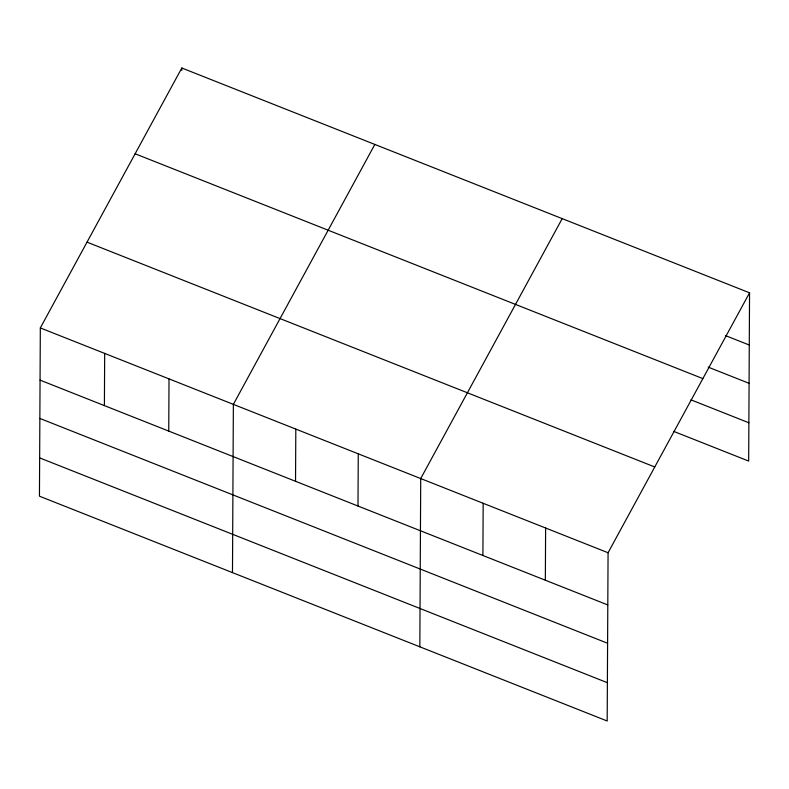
<?xml version="1.0" encoding="UTF-8"?>
<svg xmlns="http://www.w3.org/2000/svg" width="789" height="789" viewBox="0 0 789 789"><rect width="100%" height="100%" fill="white"/><g stroke="black" fill="none" stroke-linecap="round" stroke-linejoin="round"><path stroke-width="1.18" d="M40.328 327.928L39.45 496.182L607.185 720.998L608.072 552.744L749.55 292.818L181.815 68.002L40.328 327.928L608.072 552.744M104.404 405.605L104.671 353.403M168.747 431.09L169.014 378.888M181.795 70.428L181.815 68.002M232.479 572.617L233.366 404.363L374.844 144.436M295.54 481.3L295.816 429.098M357.989 506.025L358.265 453.823M419.837 646.812L420.715 478.558L562.192 218.632M482.898 555.486L483.164 503.283M545.347 580.221L545.623 528.019M749.55 292.818L748.672 461.072L673.727 431.396M725.436 335.581L749.274 345.02M708.197 367.132L749.077 383.316M135.126 153.776L702.861 378.602M690.957 399.845L748.869 422.776M87.017 242.154L654.762 466.97M40.061 380.13L607.796 604.946M39.854 418.426L607.599 643.252M39.647 457.886L607.392 682.702"/></g></svg>
